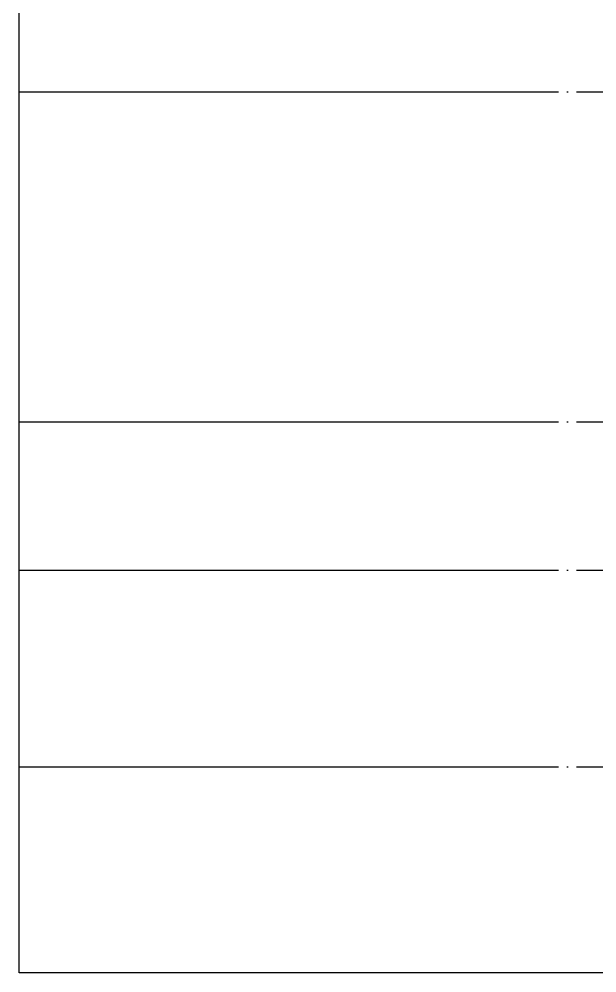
# Model space of a CAD drawing. Header units: millimetres. Extents: x -47382 to 204618, y -51045 to 127155.
# Drawn here: x 0 to 19278, y 0 to 31796 of the extents above; entities that cross this region are included whole.
import ezdxf

# ---------------------------------------------------------------- set-up
doc = ezdxf.new("R2010")
doc.units = ezdxf.units.MM
doc.header["$LTSCALE"] = 300
doc.header["$MEASUREMENT"] = 0
doc.linetypes.add('CEN', pattern=[62, 60, -1, 0, -1])
doc.layers.get('0').update_dxf_attribs({"linetype": 'CONTINUOUS'})
doc.layers.add('A-CEN', color=1, linetype='CEN')
doc.layers.add('A-ST-AXIS-CEN', color=252, linetype='CEN')
doc.layers.add('Defpoint', color=161, linetype='CONTINUOUS', plot=False)

# ---------------------------------------------------------------- blocks, each defined once
blk = doc.blocks.new('ACT 지상3층구조평면도')
at = {"layer": 'Defpoint'}
blk.add_lwpolyline([(189382, 51045), (47382, 51045), (47382, 150416), (189382, 150416)], close=True, dxfattribs=at)

msp = doc.modelspace()

# ---------------------------------------------------------------- linework, layer by layer
at = {"layer": 'A-CEN'}
msp.add_line((0, 13421), (37200, 13421), dxfattribs=at)
at = {"layer": 'A-ST-AXIS-CEN'}
for p, q in [((0, 29371), (142000, 29371)), ((0, 18371), (142000, 18371)), ((0, 6871), (142000, 6871))]:
    msp.add_line(p, q, dxfattribs=at)
at = {"layer": 'Defpoint'}
msp.add_lwpolyline([(142000, 0), (0, 0), (0, 99371), (142000, 99371)], close=True, dxfattribs=at)

# ---------------------------------------------------------------- block references
msp.add_blockref('ACT 지상3층구조평면도', (-47382, -51045))

doc.saveas('drawing.dxf')
